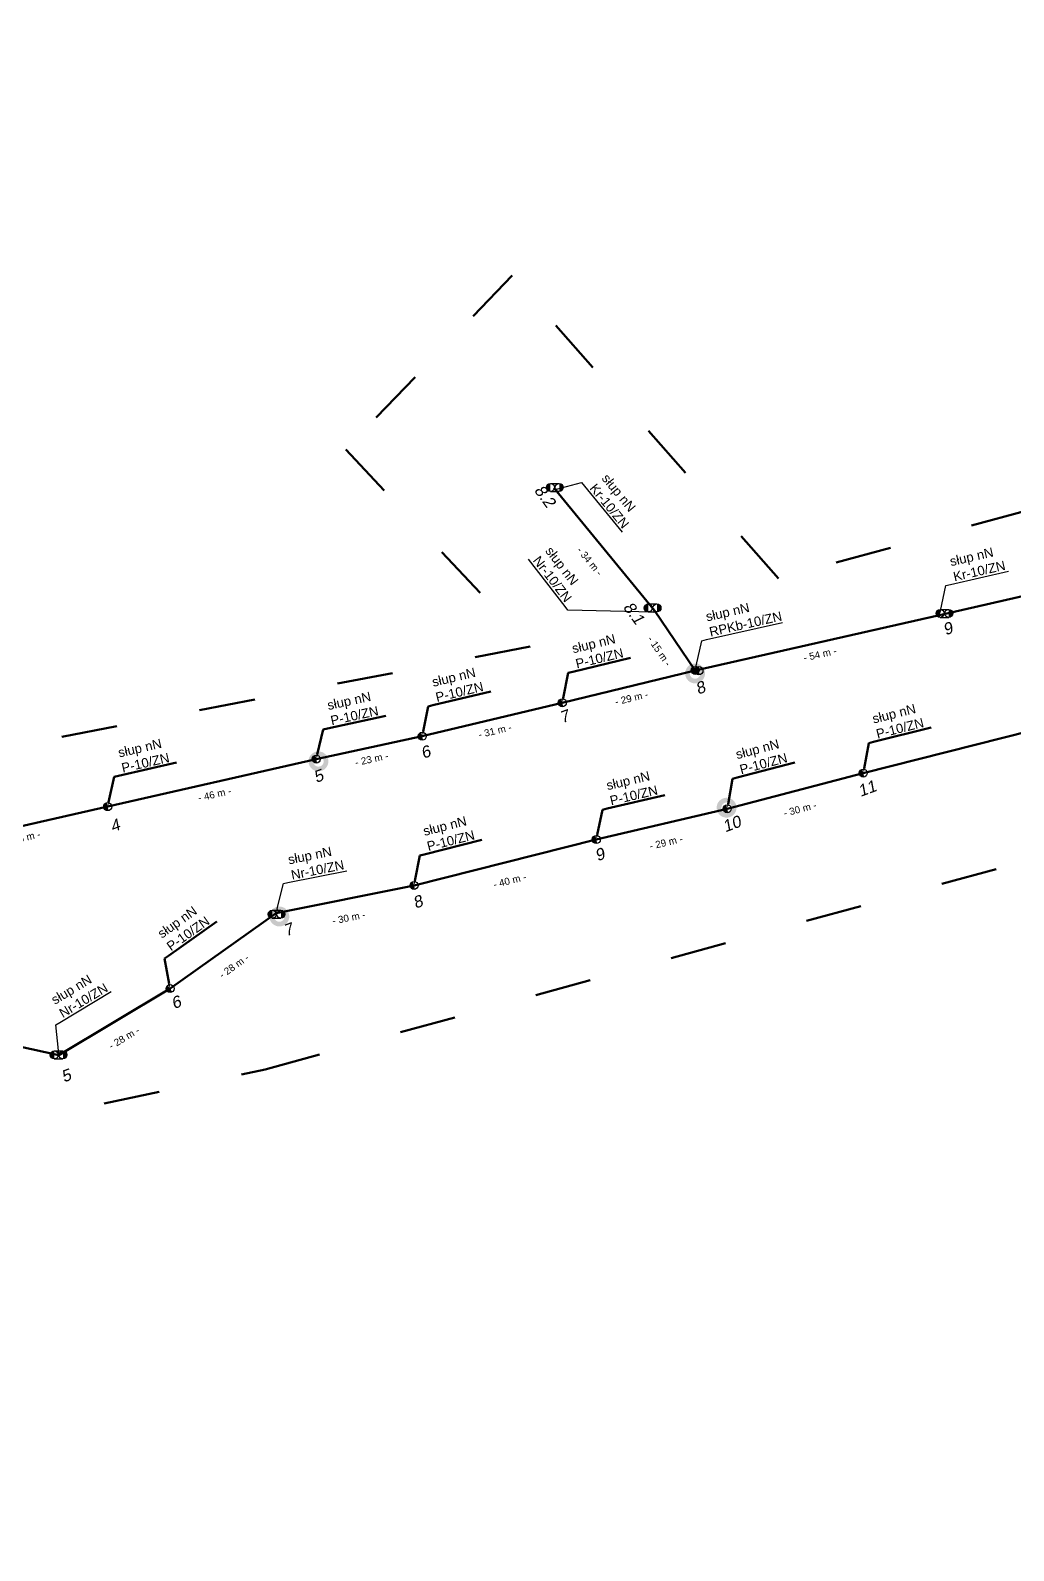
# Model space of a CAD drawing. Header units: metres. Extents: x 7531025 to 7555771, y 5771206 to 5789306.
# Drawn here: x 7549219.8 to 7549430, y 5784378.2 to 5784703 of the extents above; entities that cross this region are included whole.
import ezdxf
from ezdxf import colors
from ezdxf.entities.mleader import LeaderData, LeaderLine
from ezdxf.math import Vec2, Vec3

# ---------------------------------------------------------------- set-up
doc = ezdxf.new("R2010")
doc.units = ezdxf.units.M
doc.linetypes.add('GCAD_ISO03W100', pattern=[30, 12, -18])
for name, color, linetype, lineweight in [('!TELE', 30, 'SCARPLINE1A', 50), ('!trafo_05-0918', 6, 'GCAD_ISO03W100', 50), ('_numery slupow etap 4 cz. 2', 7, 'Continuous', 40)]:
    doc.layers.add(name, color=color, linetype=linetype, lineweight=lineweight)
for name, color, linetype in [('!wymiary', 7, 'Continuous'), ('_MM mufy', 3, 'Continuous'), ('_MM opisy', 7, 'Continuous'), ('_MM slupy', 5, 'Continuous')]:
    doc.layers.add(name, color=color, linetype=linetype)
doc.styles.get("Standard").update_dxf_attribs({"font": 'ARIAL.TTF'})
doc.linetypes.add('SCARPLINE1A', pattern='A,2,[150,AAA.SHX,S=1,R=0,X=0,Y=0],1e-11', length=2)
doc.dimstyles.new('opis linie', dxfattribs={"dimtxt": 1.5, "dimasz": 0.18, "dimexe": 0.18, "dimexo": 0.0625, "dimgap": 2.5, "dimtad": 4, "dimdec": 0, "dimzin": 0, "dimdsep": 46, "dimtxsty": 'Standard', "dimcen": 0.09, "dimse1": 1, "dimse2": 1, "dimsd1": 1, "dimsd2": 1, "dimclrt": 256, "dimadec": 0, "dimazin": 0, "dimtfac": 1, "dimtdec": 0, "dimtofl": 0, "dimtmove": 0, "dimatfit": 3, "dimfxl": 1, "dimtfill": 1, "dimtolj": 1, "dimtzin": 0, "dimarcsym": 0})

# ---------------------------------------------------------------- blocks, each defined once
blk = doc.blocks.new('*D98')
at = {"layer": 'Defpoints', "color": 0}
for p in [(7549331.73, 5784605.23), (7549352.7, 5784578.55), (7549353.28, 5784579.03)]:
    blk.add_point(p, dxfattribs=at)
at = {"layer": '!wymiary', "insert": (7549339.41, 5784589.58), "char_height": 1.5, "attachment_point": 5, "rotation": 309.4337, "bg_fill": 3, "box_fill_scale": 1.1, "bg_fill_color": 9, "bg_fill_true_color": 13158600, "bg_fill_transparency": 0}
blk.add_mtext('\\A1;- 34 m -', dxfattribs=at)
blk = doc.blocks.new('*D99')
at = {"layer": 'Defpoints', "color": 0}
for p in [(7549353.28, 5784579.03), (7549361.36, 5784565.81), (7549361.98, 5784566.24)]:
    blk.add_point(p, dxfattribs=at)
at = {"layer": '!wymiary', "insert": (7549354.31, 5784570.37), "char_height": 1.5, "attachment_point": 5, "rotation": 304.2253, "bg_fill": 3, "box_fill_scale": 1.1, "bg_fill_color": 9, "bg_fill_true_color": 13158600, "bg_fill_transparency": 0}
blk.add_mtext('\\A1;- 15 m -', dxfattribs=at)
blk = doc.blocks.new('*D300')
at = {"layer": 'Defpoints', "color": 0}
for p in [(7549177.19, 5784494.72), (7549225.93, 5784484.04), (7549225.77, 5784483.31)]:
    blk.add_point(p, dxfattribs=at)
at = {"layer": '!wymiary', "insert": (7549200.7, 5784485.46), "char_height": 1.5, "attachment_point": 5, "rotation": 347.6381, "bg_fill": 3, "box_fill_scale": 1.1, "bg_fill_color": 9, "bg_fill_true_color": 13158600, "bg_fill_transparency": 0}
blk.add_mtext('\\A1;- 50 m -', dxfattribs=at)
blk = doc.blocks.new('*D301')
at = {"layer": 'Defpoints', "color": 0}
for p in [(7549249.68, 5784498.25), (7549250.07, 5784497.61), (7549225.93, 5784484.04)]:
    blk.add_point(p, dxfattribs=at)
at = {"layer": '!wymiary', "insert": (7549239.87, 5784487.7), "char_height": 1.5, "attachment_point": 5, "rotation": 30.8967, "bg_fill": 3, "box_fill_scale": 1.1, "bg_fill_color": 9, "bg_fill_true_color": 13158600, "bg_fill_transparency": 0}
blk.add_mtext('\\A1;- 28 m -', dxfattribs=at)
blk = doc.blocks.new('*D302')
at = {"layer": 'Defpoints', "color": 0}
for p in [(7549272.38, 5784514.36), (7549272.81, 5784513.75), (7549249.68, 5784498.25)]:
    blk.add_point(p, dxfattribs=at)
at = {"layer": '!wymiary', "insert": (7549263.35, 5784503.03), "char_height": 1.5, "attachment_point": 5, "rotation": 35.3622, "bg_fill": 3, "box_fill_scale": 1.1, "bg_fill_color": 9, "bg_fill_true_color": 13158600, "bg_fill_transparency": 0}
blk.add_mtext('\\A1;- 28 m -', dxfattribs=at)
blk = doc.blocks.new('*D303')
at = {"layer": 'Defpoints', "color": 0}
for p in [(7549301.85, 5784520.3), (7549302, 5784519.56), (7549272.38, 5784514.36)]:
    blk.add_point(p, dxfattribs=at)
at = {"layer": '!wymiary', "insert": (7549287.91, 5784513.39), "char_height": 1.5, "attachment_point": 5, "rotation": 11.3985, "bg_fill": 3, "box_fill_scale": 1.1, "bg_fill_color": 9, "bg_fill_true_color": 13158600, "bg_fill_transparency": 0}
blk.add_mtext('\\A1;- 30 m -', dxfattribs=at)
blk = doc.blocks.new('*D304')
at = {"layer": 'Defpoints', "color": 0}
for p in [(7549340.82, 5784530.11), (7549341, 5784529.38), (7549301.85, 5784520.3)]:
    blk.add_point(p, dxfattribs=at)
at = {"layer": '!wymiary', "insert": (7549322.31, 5784521.31), "char_height": 1.5, "attachment_point": 5, "rotation": 14.1272, "bg_fill": 3, "box_fill_scale": 1.1, "bg_fill_color": 9, "bg_fill_true_color": 13158600, "bg_fill_transparency": 0}
blk.add_mtext('\\A1;- 40 m -', dxfattribs=at)
blk = doc.blocks.new('*D305')
at = {"layer": 'Defpoints', "color": 0}
for p in [(7549368.8, 5784536.68), (7549368.98, 5784535.95), (7549340.82, 5784530.11)]:
    blk.add_point(p, dxfattribs=at)
at = {"layer": '!wymiary', "insert": (7549355.73, 5784529.48), "char_height": 1.5, "attachment_point": 5, "rotation": 13.2121, "bg_fill": 3, "box_fill_scale": 1.1, "bg_fill_color": 9, "bg_fill_true_color": 13158600, "bg_fill_transparency": 0}
blk.add_mtext('\\A1;- 29 m -', dxfattribs=at)
blk = doc.blocks.new('*D306')
at = {"layer": 'Defpoints', "color": 0}
for p in [(7549397.89, 5784544.31), (7549398.08, 5784543.59), (7549368.8, 5784536.68)]:
    blk.add_point(p, dxfattribs=at)
at = {"layer": '!wymiary', "insert": (7549384.37, 5784536.61), "char_height": 1.5, "attachment_point": 5, "rotation": 14.7082, "bg_fill": 3, "box_fill_scale": 1.1, "bg_fill_color": 9, "bg_fill_true_color": 13158600, "bg_fill_transparency": 0}
blk.add_mtext('\\A1;- 30 m -', dxfattribs=at)
blk = doc.blocks.new('*D346')
at = {"layer": 'Defpoints', "color": 0}
for p in [(7549484.62, 5784594.13), (7549414.01, 5784578.75), (7549414.18, 5784578.02)]:
    blk.add_point(p, dxfattribs=at)
at = {"layer": '!wymiary', "insert": (7549449.96, 5784583.63), "char_height": 1.5, "attachment_point": 5, "rotation": 12.8799, "bg_fill": 3, "box_fill_scale": 1.1, "bg_fill_color": 9, "bg_fill_true_color": 13158600, "bg_fill_transparency": 0}
blk.add_mtext('\\A1;- 72 m -', dxfattribs=at)
blk = doc.blocks.new('*D347')
at = {"layer": 'Defpoints', "color": 0}
for p in [(7549414.18, 5784578.02), (7549361.82, 5784566.97), (7549361.98, 5784566.24)]:
    blk.add_point(p, dxfattribs=at)
at = {"layer": '!wymiary', "insert": (7549388.64, 5784569.68), "char_height": 1.5, "attachment_point": 5, "rotation": 12.7231, "bg_fill": 3, "box_fill_scale": 1.1, "bg_fill_color": 9, "bg_fill_true_color": 13158600, "bg_fill_transparency": 0}
blk.add_mtext('\\A1;- 54 m -', dxfattribs=at)
blk = doc.blocks.new('*D348')
at = {"layer": 'Defpoints', "color": 0}
for p in [(7549361.98, 5784566.24), (7549333.38, 5784560.07), (7549333.55, 5784559.34)]:
    blk.add_point(p, dxfattribs=at)
at = {"layer": '!wymiary', "insert": (7549348.36, 5784560.34), "char_height": 1.5, "attachment_point": 5, "rotation": 13.6296, "bg_fill": 3, "box_fill_scale": 1.1, "bg_fill_color": 9, "bg_fill_true_color": 13158600, "bg_fill_transparency": 0}
blk.add_mtext('\\A1;- 29 m -', dxfattribs=at)
blk = doc.blocks.new('*D349')
at = {"layer": 'Defpoints', "color": 0}
for p in [(7549333.55, 5784559.34), (7549303.41, 5784552.92), (7549303.59, 5784552.19)]:
    blk.add_point(p, dxfattribs=at)
at = {"layer": '!wymiary', "insert": (7549319.15, 5784553.32), "char_height": 1.5, "attachment_point": 5, "rotation": 13.4214, "bg_fill": 3, "box_fill_scale": 1.1, "bg_fill_color": 9, "bg_fill_true_color": 13158600, "bg_fill_transparency": 0}
blk.add_mtext('\\A1;- 31 m -', dxfattribs=at)
blk = doc.blocks.new('*D350')
at = {"layer": 'Defpoints', "color": 0}
for p in [(7549303.59, 5784552.19), (7549280.79, 5784548.01), (7549280.95, 5784547.28)]:
    blk.add_point(p, dxfattribs=at)
at = {"layer": '!wymiary', "insert": (7549292.8, 5784547.28), "char_height": 1.5, "attachment_point": 5, "rotation": 12.2356, "bg_fill": 3, "box_fill_scale": 1.1, "bg_fill_color": 9, "bg_fill_true_color": 13158600, "bg_fill_transparency": 0}
blk.add_mtext('\\A1;- 23 m -', dxfattribs=at)
blk = doc.blocks.new('*D351')
at = {"layer": 'Defpoints', "color": 0}
for p in [(7549280.95, 5784547.28), (7549236.18, 5784537.86), (7549236.35, 5784537.13)]:
    blk.add_point(p, dxfattribs=at)
at = {"layer": '!wymiary', "insert": (7549259.21, 5784539.75), "char_height": 1.5, "attachment_point": 5, "rotation": 12.822, "bg_fill": 3, "box_fill_scale": 1.1, "bg_fill_color": 9, "bg_fill_true_color": 13158600, "bg_fill_transparency": 0}
blk.add_mtext('\\A1;- 46 m -', dxfattribs=at)
blk = doc.blocks.new('*D352')
at = {"layer": 'Defpoints', "color": 0}
for p in [(7549236.35, 5784537.13), (7549199.21, 5784529.49), (7549199.38, 5784528.76)]:
    blk.add_point(p, dxfattribs=at)
at = {"layer": '!wymiary', "insert": (7549218.42, 5784530.49), "char_height": 1.5, "attachment_point": 5, "rotation": 12.7621, "bg_fill": 3, "box_fill_scale": 1.1, "bg_fill_color": 9, "bg_fill_true_color": 13158600, "bg_fill_transparency": 0}
blk.add_mtext('\\A1;- 38 m -', dxfattribs=at)
blk = doc.blocks.new('ZN')
at = {"layer": '_MM slupy', "transparency": 33554687}
h = blk.add_hatch(color=256, dxfattribs=at)
h.dxf.hatch_style = 1
h.paths.add_polyline_path([(0, -0.86), (0, 0.86, 1)])
at = {"layer": '_MM slupy'}
blk.add_circle((0, 0), 0.857, dxfattribs=at)
blk = doc.blocks.new('R')
at = {"layer": '_MM slupy', "transparency": 33554687}
h = blk.add_hatch(color=256, dxfattribs=at)
h.dxf.hatch_style = 1
h.paths.add_polyline_path([(-0.93, -0.86), (-0.93, 0.86, 1)])
h = blk.add_hatch(color=256, dxfattribs=at)
h.dxf.hatch_style = 1
h.paths.add_polyline_path([(0.93, 0.86), (0.93, -0.86, 1)])
at = {"layer": '_MM slupy'}
for points in [[(-0.93, 0.86), (0.93, 0.86)], [(-0.93, -0.86), (0.93, -0.86)]]:
    blk.add_lwpolyline(points, dxfattribs=at)
for centre in [(-0.93, 0), (0.93, 0)]:
    blk.add_circle(centre, 0.857, dxfattribs=at)
blk = doc.blocks.new('mufa')
at = {"layer": '_MM mufy'}
h = blk.add_hatch(color=256, dxfattribs=at)
h.dxf.hatch_style = 1
h.paths.add_polyline_path([(2.15, 0.12, 1), (-2.1, -0.05, 1)])
h.paths.add_polyline_path([(-1.1, -0.01, -1), (1.15, 0.08, -1)], flags=16)
h.paths.add_polyline_path([(-0.83, 0, -1), (0.88, 0.07, -1)], flags=0)
blk = doc.blocks.new('q')
at = {"layer": '_MM slupy'}
blk.add_blockref('ZN', (0, 0), dxfattribs=at)
at = {"layer": '_MM opisy'}
ml = blk.add_multileader_mtext('Standard', dxfattribs=at)
ml.set_content('\\pxql;słup nN\\PP-10/ZN', color=256)
ml.set_leader_properties()
ml.build(insert=Vec2(0, 0))
ml.multileader.update_dxf_attribs({"has_text_frame": 1, "text_left_attachment_type": 5, "text_right_attachment_type": 5, "dogleg_length": 1, "arrow_head_size": 1})
ctx = ml.context
ctx.base_point, ctx.char_height, ctx.arrow_head_size, ctx.landing_gap_size, ctx.plane_origin = Vec3(3.75, 5.9), 2, 1, 1, Vec3(1.72, -1.42)
ctx.left_attachment, ctx.right_attachment = 5, 5
notes = []
notes.append((ctx, [(0, (1, 1, 0), (2.75, 5.9), (1, 0), 1, [(0, [(0, 0), (2.75, 5.9)], 0, [])])]))
ctx.mtext.insert, ctx.mtext.flow_direction = Vec3(4.75, 11.7), 5
ctx.mtext.has_bg_fill, ctx.mtext.bg_color, ctx.mtext.bg_scale_factor, ctx.mtext.bg_transparency, ctx.mtext.use_window_bg_color = 1, -1023410175, 1, 0, 1
for ctx, leaders in notes:
    for number, flags, end, landing, length, lines in leaders:
        leader = LeaderData()
        leader.index, (leader.has_last_leader_line, leader.has_dogleg_vector, leader.attachment_direction) = number, flags
        leader.last_leader_point, leader.dogleg_vector, leader.dogleg_length = Vec3(end), Vec3(landing), length
        for number, points, colour, breaks in lines:
            line = LeaderLine()
            line.index, line.vertices, line.color, line.breaks = number, Vec3.list(points), colors.encode_raw_color(colour), breaks
            leader.lines.append(line)
        ctx.leaders.append(leader)

msp = doc.modelspace()

# ---------------------------------------------------------------- linework, layer by layer
at = {"layer": '!TELE'}
for points in [[(7548969.06, 5784475.22), (7549019.45, 5784487.39), (7549073, 5784500.72), (7549114.21, 5784508.57), (7549157.21, 5784519.45), (7549199.38, 5784528.76), (7549236.35, 5784537.13), (7549280.95, 5784547.28), (7549303.59, 5784552.19), (7549333.55, 5784559.34), (7549361.98, 5784566.24), (7549414.18, 5784578.02), (7549484.62, 5784594.13), (7549511.02, 5784598.53), (7549548.88, 5784608.62), (7549585.56, 5784617.16), (7549605.71, 5784622.95), (7549627.63, 5784642.69), (7549649.74, 5784660.64), (7549663.3, 5784673.52)], [(7549073, 5784500.72), (7549099.23, 5784475.03), (7549130.87, 5784482.69), (7549177.19, 5784494.72), (7549225.93, 5784484.04), (7549249.68, 5784498.25), (7549272.38, 5784514.36), (7549301.85, 5784520.3), (7549340.82, 5784530.11), (7549368.8, 5784536.68), (7549397.89, 5784544.31), (7549433.68, 5784553.36), (7549460.43, 5784558.99), (7549478.14, 5784561.97), (7549517.37, 5784570.27), (7549546.64, 5784576.53), (7549585.69, 5784584.92), (7549625.21, 5784594.65), (7549676.88, 5784604.58), (7549726.26, 5784615.23)], [(7549361.98, 5784566.24), (7549353.28, 5784579.03), (7549331.73, 5784605.23)]]:
    msp.add_lwpolyline(points, dxfattribs=at)

# ---------------------------------------------------------------- next in the draw order: dimensions: what is measured, and where the dimension line sits
at = {"layer": '!wymiary'}
for p1, p2, picture, middle in [((7549331.73, 5784605.23), (7549353.28, 5784579.03), '*D98', (7549339.41, 5784589.58)), ((7549484.62, 5784594.13), (7549414.18, 5784578.02), '*D346', (7549449.96, 5784583.63)), ((7549177.19, 5784494.72), (7549225.93, 5784484.04), '*D300', (7549200.7, 5784485.46))]:
    dim = msp.add_aligned_dim(p1=p1, p2=p2, distance=-0.75, dimstyle='opis linie', override={"dimpost": '- <> m -'}, dxfattribs=at)
    dim.commit()
    dim.dimension.update_dxf_attribs({"geometry": picture, "text_midpoint": middle})

# ---------------------------------------------------------------- next in the draw order: texts
at = {"layer": '_numery slupow etap 4 cz. 2', "oblique": 10}
msp.add_text('5', height=2.5, rotation=20.4647, dxfattribs=at).set_placement((7549226.99, 5784478.16))

# ---------------------------------------------------------------- next in the draw order: dimensions: what is measured, and where the dimension line sits
at = {"layer": '!wymiary'}
for p1, p2, picture, middle in [((7549353.28, 5784579.03), (7549361.98, 5784566.24), '*D99', (7549354.31, 5784570.37)), ((7549225.93, 5784484.04), (7549249.68, 5784498.25), '*D301', (7549239.87, 5784487.7))]:
    dim = msp.add_aligned_dim(p1=p1, p2=p2, distance=-0.75, dimstyle='opis linie', override={"dimpost": '- <> m -'}, dxfattribs=at)
    dim.commit()
    dim.dimension.update_dxf_attribs({"geometry": picture, "text_midpoint": middle})

# ---------------------------------------------------------------- next in the draw order: leaders
at = {"layer": '_MM opisy'}
ml = msp.add_multileader_mtext('Standard', dxfattribs=at)
ml.set_content('\\pxql;słup nN\\PKr-10/ZN', color=256)
ml.set_leader_properties()
ml.build(insert=Vec2(0, 0))
ml.multileader.update_dxf_attribs({"has_text_frame": 1, "text_left_attachment_type": 5, "text_right_attachment_type": 5, "dogleg_length": 1, "arrow_head_size": 1})
ctx = ml.context
ctx.base_point, ctx.char_height, ctx.arrow_head_size, ctx.landing_gap_size, ctx.plane_origin, ctx.plane_x_axis, ctx.plane_y_axis = Vec3(7549338.3, 5784605.61), 2, 1, 1, Vec3(7549331.35, 5784602.53), Vec3(0.635184, -0.772361), Vec3(0.772361, 0.635184)
ctx.left_attachment, ctx.right_attachment = 5, 5
notes = []
notes.append((ctx, [(0, (1, 1, 0), (7549337.66, 5784606.38), (0.635184, -0.772361), 1, [(0, [(7549331.36, 5784604.76), (7549337.66, 5784606.38)], 0, [])])]))
ctx.mtext.insert, ctx.mtext.text_direction, ctx.mtext.flow_direction = Vec3(7549343.39, 5784608.5), Vec3(0.635184, -0.772361), 5
ctx.mtext.has_bg_fill, ctx.mtext.bg_color, ctx.mtext.bg_scale_factor, ctx.mtext.bg_transparency, ctx.mtext.use_window_bg_color = 1, -1023410175, 1, 0, 1
for ctx, leaders in notes:
    for number, flags, end, landing, length, lines in leaders:
        leader = LeaderData()
        leader.index, (leader.has_last_leader_line, leader.has_dogleg_vector, leader.attachment_direction) = number, flags
        leader.last_leader_point, leader.dogleg_vector, leader.dogleg_length = Vec3(end), Vec3(landing), length
        for number, points, colour, breaks in lines:
            line = LeaderLine()
            line.index, line.vertices, line.color, line.breaks = number, Vec3.list(points), colors.encode_raw_color(colour), breaks
            leader.lines.append(line)
        ctx.leaders.append(leader)

# ---------------------------------------------------------------- next in the draw order: block references
msp.add_blockref('R', (7549331.95, 5784605.36))

# ---------------------------------------------------------------- next in the draw order: texts
at = {"layer": '_numery slupow etap 4 cz. 2', "oblique": 10}
msp.add_text('8.2', height=2.5, rotation=306.0756, dxfattribs=at).set_placement((7549327.41, 5784604.73))

# ---------------------------------------------------------------- next in the draw order: dimensions: what is measured, and where the dimension line sits
at = {"layer": '!wymiary'}
for p1, p2, picture, middle in [((7549414.18, 5784578.02), (7549361.98, 5784566.24), '*D347', (7549388.64, 5784569.68)), ((7549249.68, 5784498.25), (7549272.38, 5784514.36), '*D302', (7549263.35, 5784503.03))]:
    dim = msp.add_aligned_dim(p1=p1, p2=p2, distance=-0.75, dimstyle='opis linie', override={"dimpost": '- <> m -'}, dxfattribs=at)
    dim.commit()
    dim.dimension.update_dxf_attribs({"geometry": picture, "text_midpoint": middle})

# ---------------------------------------------------------------- next in the draw order: leaders
at = {"layer": '_MM opisy'}
ml = msp.add_multileader_mtext('Standard', dxfattribs=at)
ml.set_content('\\pxql;słup nN\\PNr-10/ZN', color=256)
ml.set_leader_properties()
ml.build(insert=Vec2(0, 0))
ml.multileader.update_dxf_attribs({"has_text_frame": 1, "text_left_attachment_type": 5, "text_right_attachment_type": 5, "dogleg_length": 1, "arrow_head_size": 1})
ctx = ml.context
ctx.base_point, ctx.char_height, ctx.arrow_head_size, ctx.landing_gap_size, ctx.plane_origin, ctx.plane_x_axis, ctx.plane_y_axis = Vec3(7549326.2, 5784590.23), 2, 1, 1, Vec3(7549353.93, 5784576.46), Vec3(0.609391, -0.79287), Vec3(0.79287, 0.609391)
ctx.left_attachment, ctx.right_attachment = 5, 5
notes = []
notes.append((ctx, [(0, (1, 1, 0), (7549334.76, 5784579.1), (-0.609391, 0.79287), 1, [(0, [(7549354.01, 5784578.68)], 0, [])])]))
ctx.mtext.insert, ctx.mtext.text_direction, ctx.mtext.flow_direction = Vec3(7549331.38, 5784592.96), Vec3(0.609391, -0.79287), 5
ctx.mtext.has_bg_fill, ctx.mtext.bg_color, ctx.mtext.bg_scale_factor, ctx.mtext.bg_transparency, ctx.mtext.use_window_bg_color = 1, -1023410175, 1, 0, 1
ml = msp.add_multileader_mtext('Standard', dxfattribs=at)
ml.set_content('\\pxql;słup nN\\PNr-10/ZN', color=256)
ml.set_leader_properties()
ml.build(insert=Vec2(0, 0))
ml.multileader.update_dxf_attribs({"has_text_frame": 1, "text_left_attachment_type": 5, "text_right_attachment_type": 5, "dogleg_length": 1, "arrow_head_size": 1})
ctx = ml.context
ctx.base_point, ctx.char_height, ctx.arrow_head_size, ctx.landing_gap_size, ctx.plane_origin, ctx.plane_x_axis, ctx.plane_y_axis = Vec3(7549226.12, 5784491.03), 2, 1, 1, Vec3(7549228.13, 5784483.7), Vec3(0.858095, 0.513491), Vec3(-0.513491, 0.858095)
ctx.left_attachment, ctx.right_attachment = 5, 5
notes.append((ctx, [(0, (1, 1, 0), (7549225.26, 5784490.52), (0.858095, 0.513491), 1, [(0, [(7549225.93, 5784484.04), (7549225.26, 5784490.52)], 0, [])])]))
ctx.mtext.insert, ctx.mtext.text_direction, ctx.mtext.flow_direction = Vec3(7549224.02, 5784496.49), Vec3(0.858095, 0.513491), 5
ctx.mtext.has_bg_fill, ctx.mtext.bg_color, ctx.mtext.bg_scale_factor, ctx.mtext.bg_transparency, ctx.mtext.use_window_bg_color = 1, -1023410175, 1, 0, 1
for ctx, leaders in notes:
    for number, flags, end, landing, length, lines in leaders:
        leader = LeaderData()
        leader.index, (leader.has_last_leader_line, leader.has_dogleg_vector, leader.attachment_direction) = number, flags
        leader.last_leader_point, leader.dogleg_vector, leader.dogleg_length = Vec3(end), Vec3(landing), length
        for number, points, colour, breaks in lines:
            line = LeaderLine()
            line.index, line.vertices, line.color, line.breaks = number, Vec3.list(points), colors.encode_raw_color(colour), breaks
            leader.lines.append(line)
        ctx.leaders.append(leader)

# ---------------------------------------------------------------- next in the draw order: block references
at = {"layer": '!TELE', "rotation": 35.3622452402217}
msp.add_blockref('q', (7549249.68, 5784498.25), dxfattribs=at)
for p in [(7549352.86, 5784579.6), (7549225.86, 5784484.09)]:
    msp.add_blockref('R', p)

# ---------------------------------------------------------------- next in the draw order: dimensions: what is measured, and where the dimension line sits
at = {"layer": '!wymiary'}
for p1, p2, picture, middle in [((7549361.98, 5784566.24), (7549333.55, 5784559.34), '*D348', (7549348.36, 5784560.34)), ((7549272.38, 5784514.36), (7549301.85, 5784520.3), '*D303', (7549287.91, 5784513.39))]:
    dim = msp.add_aligned_dim(p1=p1, p2=p2, distance=-0.75, dimstyle='opis linie', override={"dimpost": '- <> m -'}, dxfattribs=at)
    dim.commit()
    dim.dimension.update_dxf_attribs({"geometry": picture, "text_midpoint": middle})

# ---------------------------------------------------------------- next in the draw order: leaders
at = {"layer": '_MM opisy'}
ml = msp.add_multileader_mtext('Standard', dxfattribs=at)
ml.set_content('\\pxql;słup nN\\PKr-10/ZN', color=256)
ml.set_leader_properties()
ml.build(insert=Vec2(0, 0))
ml.multileader.update_dxf_attribs({"has_text_frame": 1, "text_left_attachment_type": 5, "text_right_attachment_type": 5, "dogleg_length": 1, "arrow_head_size": 1})
ctx = ml.context
ctx.base_point, ctx.char_height, ctx.arrow_head_size, ctx.landing_gap_size, ctx.plane_origin, ctx.plane_x_axis, ctx.plane_y_axis = Vec3(7549416.52, 5784584.61), 2, 1, 1, Vec3(7549416.17, 5784577.02), Vec3(0.97484, 0.222907), Vec3(-0.222907, 0.97484)
ctx.left_attachment, ctx.right_attachment = 5, 5
notes = []
notes.append((ctx, [(0, (1, 1, 0), (7549415.55, 5784584.39), (0.97484, 0.222907), 1, [(0, [(7549414.18, 5784578.02), (7549415.55, 5784584.39)], 0, [])])]))
ctx.mtext.insert, ctx.mtext.text_direction, ctx.mtext.flow_direction = Vec3(7549416.21, 5784590.46), Vec3(0.97484, 0.222907), 5
ctx.mtext.has_bg_fill, ctx.mtext.bg_color, ctx.mtext.bg_scale_factor, ctx.mtext.bg_transparency, ctx.mtext.use_window_bg_color = 1, -1023410175, 1, 0, 1
for ctx, leaders in notes:
    for number, flags, end, landing, length, lines in leaders:
        leader = LeaderData()
        leader.index, (leader.has_last_leader_line, leader.has_dogleg_vector, leader.attachment_direction) = number, flags
        leader.last_leader_point, leader.dogleg_vector, leader.dogleg_length = Vec3(end), Vec3(landing), length
        for number, points, colour, breaks in lines:
            line = LeaderLine()
            line.index, line.vertices, line.color, line.breaks = number, Vec3.list(points), colors.encode_raw_color(colour), breaks
            leader.lines.append(line)
        ctx.leaders.append(leader)

# ---------------------------------------------------------------- next in the draw order: block references
msp.add_blockref('R', (7549415.24, 5784578.43))
at = {"layer": '_MM slupy', "rotation": 12.72310907742045}
msp.add_blockref('ZN', (7549361.98, 5784566.24), dxfattribs=at)

# ---------------------------------------------------------------- next in the draw order: texts
at = {"layer": '_numery slupow etap 4 cz. 2', "oblique": 10}
for s, p in [('9', (7549415.49, 5784573.69)), ('8', (7549362.58, 5784561.05)), ('7', (7549274.5, 5784509.37)), ('6', (7549250.49, 5784493.83))]:
    msp.add_text(s, height=2.5, rotation=20.4647, dxfattribs=at).set_placement(p)

# ---------------------------------------------------------------- next in the draw order: dimensions: what is measured, and where the dimension line sits
at = {"layer": '!wymiary'}
for p1, p2, picture, middle in [((7549333.55, 5784559.34), (7549303.59, 5784552.19), '*D349', (7549319.15, 5784553.32)), ((7549301.85, 5784520.3), (7549340.82, 5784530.11), '*D304', (7549322.31, 5784521.31))]:
    dim = msp.add_aligned_dim(p1=p1, p2=p2, distance=-0.75, dimstyle='opis linie', override={"dimpost": '- <> m -'}, dxfattribs=at)
    dim.commit()
    dim.dimension.update_dxf_attribs({"geometry": picture, "text_midpoint": middle})

# ---------------------------------------------------------------- next in the draw order: leaders
at = {"layer": '_MM opisy'}
ml = msp.add_multileader_mtext('Standard', dxfattribs=at)
ml.set_content('\\pxql;słup nN\\PNr-10/ZN', color=256)
ml.set_leader_properties()
ml.build(insert=Vec2(0, 0))
ml.multileader.update_dxf_attribs({"has_text_frame": 1, "text_left_attachment_type": 5, "text_right_attachment_type": 5, "dogleg_length": 1, "arrow_head_size": 1})
ctx = ml.context
ctx.base_point, ctx.char_height, ctx.arrow_head_size, ctx.landing_gap_size, ctx.plane_origin, ctx.plane_x_axis, ctx.plane_y_axis = Vec3(7549274.89, 5784520.88), 2, 1, 1, Vec3(7549274.34, 5784513.31), Vec3(0.980276, 0.197632), Vec3(-0.197632, 0.980276)
ctx.left_attachment, ctx.right_attachment = 5, 5
notes = []
notes.append((ctx, [(0, (1, 1, 0), (7549273.91, 5784520.69), (0.980276, 0.197632), 1, [(0, [(7549272.38, 5784514.36), (7549273.91, 5784520.69)], 0, [])])]))
ctx.mtext.insert, ctx.mtext.text_direction, ctx.mtext.flow_direction = Vec3(7549274.73, 5784526.74), Vec3(0.980276, 0.197632), 5
ctx.mtext.has_bg_fill, ctx.mtext.bg_color, ctx.mtext.bg_scale_factor, ctx.mtext.bg_transparency, ctx.mtext.use_window_bg_color = 1, -1023410175, 1, 0, 1
for ctx, leaders in notes:
    for number, flags, end, landing, length, lines in leaders:
        leader = LeaderData()
        leader.index, (leader.has_last_leader_line, leader.has_dogleg_vector, leader.attachment_direction) = number, flags
        leader.last_leader_point, leader.dogleg_vector, leader.dogleg_length = Vec3(end), Vec3(landing), length
        for number, points, colour, breaks in lines:
            line = LeaderLine()
            line.index, line.vertices, line.color, line.breaks = number, Vec3.list(points), colors.encode_raw_color(colour), breaks
            leader.lines.append(line)
        ctx.leaders.append(leader)

# ---------------------------------------------------------------- next in the draw order: block references
at = {"layer": '!TELE'}
for p, rotation in [((7549333.55, 5784559.34), 13.62964795554589), ((7549301.85, 5784520.3), 14.12720170089876)]:
    msp.add_blockref('q', p, dxfattribs=dict(at, rotation=rotation))
msp.add_blockref('R', (7549272.46, 5784514.15))
at = {"color": 5, "lineweight": 70}
msp.add_blockref('mufa', (7549273.03, 5784513.62), dxfattribs=at)

# ---------------------------------------------------------------- next in the draw order: dimensions: what is measured, and where the dimension line sits
at = {"layer": '!wymiary'}
for p1, p2, picture, middle in [((7549303.59, 5784552.19), (7549280.95, 5784547.28), '*D350', (7549292.8, 5784547.28)), ((7549340.82, 5784530.11), (7549368.8, 5784536.68), '*D305', (7549355.73, 5784529.48))]:
    dim = msp.add_aligned_dim(p1=p1, p2=p2, distance=-0.75, dimstyle='opis linie', override={"dimpost": '- <> m -'}, dxfattribs=at)
    dim.commit()
    dim.dimension.update_dxf_attribs({"geometry": picture, "text_midpoint": middle})

# ---------------------------------------------------------------- next in the draw order: leaders
at = {"layer": '_MM opisy'}
ml = msp.add_multileader_mtext('Standard', dxfattribs=at)
ml.set_content('\\pxql;słup nN\\PRPKb-10/ZN', color=256)
ml.set_leader_properties()
ml.build(insert=Vec2(0, 0))
ml.multileader.update_dxf_attribs({"has_text_frame": 1, "text_left_attachment_type": 5, "text_right_attachment_type": 5, "dogleg_length": 1, "arrow_head_size": 1})
ctx = ml.context
ctx.base_point, ctx.char_height, ctx.arrow_head_size, ctx.landing_gap_size, ctx.plane_origin, ctx.plane_x_axis, ctx.plane_y_axis = Vec3(7549364.35, 5784572.82), 2, 1, 1, Vec3(7549363.97, 5784565.23), Vec3(0.975446, 0.22024), Vec3(-0.22024, 0.975446)
ctx.left_attachment, ctx.right_attachment = 5, 5
notes = []
notes.append((ctx, [(0, (1, 1, 0), (7549363.37, 5784572.6), (0.975446, 0.22024), 1, [(0, [(7549361.98, 5784566.24), (7549363.37, 5784572.6)], 0, [])])]))
ctx.mtext.insert, ctx.mtext.text_direction, ctx.mtext.flow_direction = Vec3(7549364.05, 5784578.66), Vec3(0.975446, 0.22024), 5
ctx.mtext.has_bg_fill, ctx.mtext.bg_color, ctx.mtext.bg_scale_factor, ctx.mtext.bg_transparency, ctx.mtext.use_window_bg_color = 1, -1023410175, 1, 0, 1
for ctx, leaders in notes:
    for number, flags, end, landing, length, lines in leaders:
        leader = LeaderData()
        leader.index, (leader.has_last_leader_line, leader.has_dogleg_vector, leader.attachment_direction) = number, flags
        leader.last_leader_point, leader.dogleg_vector, leader.dogleg_length = Vec3(end), Vec3(landing), length
        for number, points, colour, breaks in lines:
            line = LeaderLine()
            line.index, line.vertices, line.color, line.breaks = number, Vec3.list(points), colors.encode_raw_color(colour), breaks
            leader.lines.append(line)
        ctx.leaders.append(leader)

# ---------------------------------------------------------------- next in the draw order: block references
at = {"layer": '!TELE'}
for p, rotation in [((7549303.59, 5784552.19), 13.42136220818351), ((7549340.82, 5784530.11), 13.21210578543277)]:
    msp.add_blockref('q', p, dxfattribs=dict(at, rotation=rotation))
at = {"color": 5, "lineweight": 70}
msp.add_blockref('mufa', (7549361.92, 5784565.56), dxfattribs=at)
at = {"layer": '_MM slupy', "rotation": 12.72310907742045}
msp.add_blockref('ZN', (7549362.77, 5784566.19), dxfattribs=at)

# ---------------------------------------------------------------- next in the draw order: texts
at = {"layer": '_numery slupow etap 4 cz. 2', "oblique": 10}
for s, rotation, p in [('8.1', 306.0756, (7549346.44, 5784579.75)), ('7', 20.4647, (7549333.52, 5784554.9)), ('8', 20.4647, (7549302.17, 5784515.31))]:
    msp.add_text(s, height=2.5, rotation=rotation, dxfattribs=at).set_placement(p)

# ---------------------------------------------------------------- next in the draw order: dimensions: what is measured, and where the dimension line sits
at = {"layer": '!wymiary'}
for p1, p2, picture, middle in [((7549280.95, 5784547.28), (7549236.35, 5784537.13), '*D351', (7549259.21, 5784539.75)), ((7549368.8, 5784536.68), (7549397.89, 5784544.31), '*D306', (7549384.37, 5784536.61))]:
    dim = msp.add_aligned_dim(p1=p1, p2=p2, distance=-0.75, dimstyle='opis linie', override={"dimpost": '- <> m -'}, dxfattribs=at)
    dim.commit()
    dim.dimension.update_dxf_attribs({"geometry": picture, "text_midpoint": middle})

# ---------------------------------------------------------------- next in the draw order: block references
at = {"layer": '!TELE'}
for p, rotation in [((7549280.95, 5784547.28), 12.2355581354336), ((7549397.89, 5784544.31), 14.17966424833441), ((7549368.8, 5784536.68), 14.70816568249847)]:
    msp.add_blockref('q', p, dxfattribs=dict(at, rotation=rotation))

# ---------------------------------------------------------------- next in the draw order: texts
at = {"layer": '_numery slupow etap 4 cz. 2', "oblique": 10}
for s, p in [('6', (7549303.83, 5784547.31)), ('9', (7549341.08, 5784525.42))]:
    msp.add_text(s, height=2.5, rotation=20.4647, dxfattribs=at).set_placement(p)

# ---------------------------------------------------------------- next in the draw order: dimensions: what is measured, and where the dimension line sits
at = {"layer": '!wymiary'}
dim = msp.add_aligned_dim(p1=(7549236.35, 5784537.13), p2=(7549199.38, 5784528.76), distance=-0.75, dimstyle='opis linie', override={"dimpost": '- <> m -'}, dxfattribs=at)
dim.commit()
dim.dimension.update_dxf_attribs({"geometry": '*D352', "text_midpoint": (7549218.42, 5784530.49)})

# ---------------------------------------------------------------- next in the draw order: block references
at = {"layer": '!TELE', "rotation": 12.82197547825015}
msp.add_blockref('q', (7549236.35, 5784537.13), dxfattribs=at)
at = {"color": 5, "lineweight": 70}
for p in [(7549281.39, 5784546.77), (7549368.65, 5784536.87)]:
    msp.add_blockref('mufa', p, dxfattribs=at)

# ---------------------------------------------------------------- next in the draw order: texts
at = {"layer": '_numery slupow etap 4 cz. 2', "oblique": 10}
for s, p in [('5', (7549280.93, 5784542.18)), ('11', (7549397.31, 5784539.19)), ('10', (7549368.38, 5784531.61))]:
    msp.add_text(s, height=2.5, rotation=20.4647, dxfattribs=at).set_placement(p)

# ---------------------------------------------------------------- next in the draw order: linework, layer by layer
at = {"layer": '!trafo_05-0918'}
msp.add_lwpolyline([(7548777.38, 5784378.15), (7548995.38, 5784434.11), (7549053.28, 5784460.31), (7549119.54, 5784446.09), (7549187.3, 5784390.41), (7549206.65, 5784405.31), (7549176.89, 5784461.26), (7549270.05, 5784480.99), (7549442.32, 5784528.19, 0.011489), (7549453.84, 5784576.1, 0.011489), (7549623.3, 5784611.47), (7549708.04, 5784686.84), (7549667.29, 5784703.01), (7549569.93, 5784628.62), (7549526.27, 5784622.47), (7549476.45, 5784695.9), (7549437.64, 5784676.81), (7549461.58, 5784608.24), (7549379.74, 5784585.92), (7549322.82, 5784650.61), (7549287.24, 5784613.42), (7549326.7, 5784571.37), (7548741.84, 5784458.55)], format="xyb", dxfattribs=at)

# ---------------------------------------------------------------- next in the draw order: texts
at = {"layer": '_numery slupow etap 4 cz. 2', "oblique": 10}
msp.add_text('4', height=2.5, rotation=20.4647, dxfattribs=at).set_placement((7549237.42, 5784531.6))

doc.saveas('drawing.dxf')
